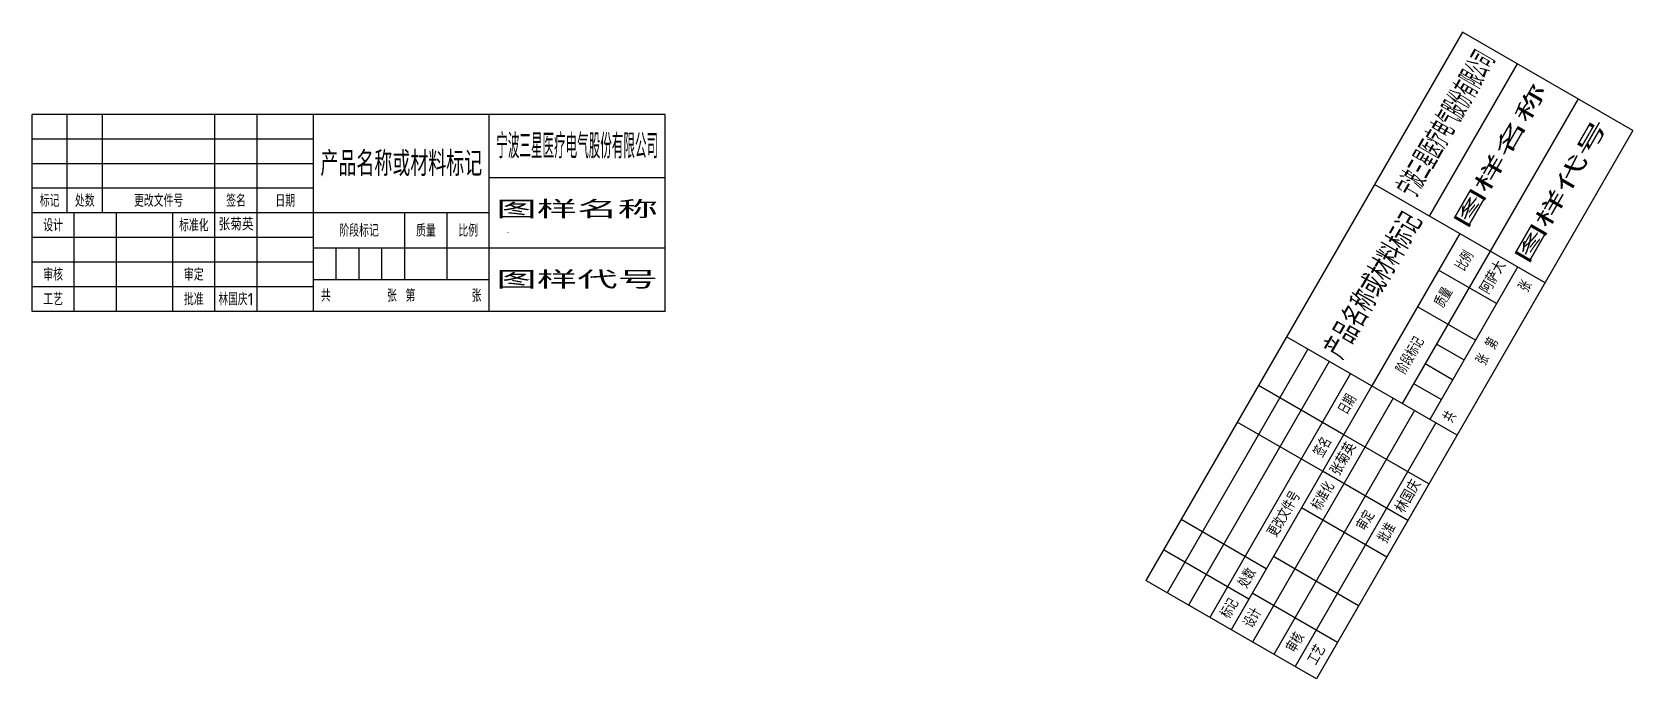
# Model space of a CAD drawing. Extents: x -26659673700 to 46233931, y -32288422232 to 760830.
# Drawn here: x 46233476 to 46233931.2, y -32288422232.1 to -32288422048.2 of the extents above; entities outside this region: 5.
import ezdxf
from ezdxf.enums import TextEntityAlignment as Align

# ---------------------------------------------------------------- set-up
doc = ezdxf.new("R2010")
doc.units = 0
doc.header["$MEASUREMENT"] = 0
doc.layers.get('0').update_dxf_attribs({"lineweight": 0})
doc.layers.add('1轮廓实线层', color=7, linetype='Continuous')
doc.layers.add('6文字层', color=3, linetype='Continuous')
doc.styles.add('ACGBTS', font='isocp.shx', dxfattribs={"bigfont": 'gbcbig.shx'})
doc.styles.add('PC_TEXTSTYLE', font='ISOCP.SHX', dxfattribs={"width": 0.707, "bigfont": 'GBCBIG.SHX'})
doc.styles.get("Standard").update_dxf_attribs({"font": 'txt.shx', "bigfont": 'hztxt.shx'})
doc.dimstyles.get("Standard").update_dxf_attribs({"dimscale": 2000, "dimtxt": 0.1, "dimasz": 0.18, "dimexe": 0.18, "dimexo": 0.0625, "dimgap": 0.09, "dimtad": 0, "dimtoh": 1, "dimzin": 0, "dimtxsty": 'Standard', "dimcen": 0.09, "dimadec": 0, "dimazin": 0, "dimtfac": 1, "dimtdec": 3, "dimtmove": 0, "dimatfit": 3, "dimfxl": 1, "dimtolj": 1, "dimtzin": 0, "dimlwd": 0, "dimlwe": 0, "dimarcsym": 0})

# ---------------------------------------------------------------- blocks, each defined once
blk = doc.blocks.new('ZwmFrameMain_SX')
at = {"layer": '1轮廓实线层'}
for p, q in [((-180, 0), (-180, 56)), ((0, 56), (-180, 56)), ((-100, 0), (-100, 56)), ((-50, 0), (-50, 56)), ((0, 0), (0, 56)), ((0, 38), (-50, 38)), ((-100, 28), (-180, 28)), ((-50, 28), (-100, 28)), ((0, 18), (-50, 18)), ((0, 0), (-180, 0))]:
    blk.add_line(p, q, dxfattribs=at)
at = {"layer": '6文字层'}
for p, q in [((-170, 28), (-170, 56)), ((-160, 28), (-160, 56)), ((-128, 28), (-128, 56)), ((-116, 28), (-116, 56)), ((-100, 49), (-180, 49)), ((-100, 42), (-180, 42)), ((-100, 35), (-180, 35)), ((-168, 0), (-168, 28)), ((-156, 0), (-156, 28)), ((-140, 0), (-140, 28)), ((-128, 0), (-128, 28)), ((-116, 0), (-116, 28)), ((-74, 9), (-74, 28)), ((-62, 9), (-62, 28)), ((-100, 21), (-180, 21)), ((-100, 14), (-180, 14)), ((-50, 18), (-100, 18)), ((-93.5, 9), (-93.5, 18)), ((-87, 9), (-87, 18)), ((-80.5, 9), (-80.5, 18)), ((-100, 7), (-180, 7)), ((-50, 9), (-100, 9))]:
    blk.add_line(p, q, dxfattribs=at)
at = {"layer": '6文字层', "lineweight": 25, "style": 'ACGBTS'}
for s, p in [('标记', (-175, 31.5)), ('处数', (-165, 31.5)), ('更改文件号', (-144, 31.5)), ('签名', (-122, 31.5)), ('日期', (-108, 31.5)), ('设计', (-174, 24.5)), ('标准化', (-134, 24.5)), ('阶段标记', (-87, 23)), ('质量', (-68, 23)), ('比例', (-56, 23)), ('审核', (-174, 10.5)), ('审定', (-134, 10.5)), ('工艺', (-174, 3.5)), ('批准', (-134, 3.5)), ('共        张', (-87.09, 4.53)), ('第        张 ', (-62, 4.5))]:
    blk.add_text(s, height=3.5, dxfattribs=at).set_placement(p, align=Align.MIDDLE_CENTER)
at = {"layer": '6文字层', "color": 1, "style": 'PC_TEXTSTYLE', "flags": 8}
for tag, height, width, p, p2 in [('企业名称', 7, 0.652584, (-48, 43.5), (-2, 43.5)), ('产品名称或材料标记', 7, 1.011561, (-98, 38.5), (-52, 38.5)), ('图样名称', 5, 3.233075, (-48, 26.5), (-2, 26.5)), ('日期', 3.5, 2.924731, (-155, 22.9), (-141, 22.9)), ('标准化', 3.5, 1.35627, (-127, 23.05), (-117, 23.05)), ('重量', 3.5, 2.055933, (-73, 12), (-63, 12)), ('比例', 3.5, 2.072381, (-61, 12), (-51, 12)), ('审核', 3.5, 2.039745, (-167, 9.2), (-157, 9.2)), ('图样代号', 5, 3.258333, (-48, 6.5), (-2, 6.5)), ('批准', 3.5, 1.314963, (-127, 1.75), (-117, 1.75)), ('共几页', 3.5, 0.953151, (-90.74, 2.75), (-83.71, 2.75)), ('第几页', 3.5, 0.96618, (-65.66, 2.75), (-58.54, 2.75))]:
    blk.add_attdef(tag, text='', height=height, dxfattribs=dict(at, width=width)).set_placement(p, p2, align=Align.FIT)
at = {"layer": '6文字层', "color": 1, "style": 'PC_TEXTSTYLE', "width": 7.143231, "flags": 8}
blk.add_attdef('设计', text='', height=3.5, rotation=359.4134, dxfattribs=at).set_placement((-167, 23.11), (-157, 23), align=Align.FIT)
at = {"layer": '6文字层', "color": 1, "style": 'PC_TEXTSTYLE', "width": 2.055933}
blk.add_attdef('审定', text='', height=3.5, dxfattribs=at).set_placement((-127, 8.75), (-117, 8.75), align=Align.FIT)
blk = doc.blocks.new('*D2')
at = {"color": 0, "lineweight": 0, "transparency": 16777216}
for p, q in [((1959553.16, 760724.53), (2165997.34, 438831.61)), ((2165499.96, 438940.3), (1566804.66, 54970.48)), ((419573.56, -680799.65), (1553145.75, 46210.41)), ((213020.69, -359404.12), (419464.88, -681297.03))]:
    blk.add_line(p, q, dxfattribs=at)
at = {"color": 0, "transparency": 16777216}
for points in [[(2165467.57, 438990.8), (2165532.35, 438889.79), (2165802.99, 439134.64)], [(419541.17, -680749.14), (419605.95, -680850.15), (419270.53, -680994)]]:
    blk.add_solid(points, dxfattribs=at)
at = {"layer": 'Defpoints', "color": 0, "transparency": 16777216}
for p in [(1959485.67, 760829.75), (2165802.99, 439134.64), (212953.21, -359298.9)]:
    blk.add_point(p, dxfattribs=at)
at = {"color": 0, "transparency": 16777216, "insert": (1559975.21, 50590.45), "char_height": 200, "attachment_point": 5, "rotation": 32.6739}
blk.add_mtext('\\A1;{\\Ftxt,hztxt|c134;11154745111155555555555555555555555555555555555555555555555555555555555331313145845}', dxfattribs=at)

msp = doc.modelspace()

# ---------------------------------------------------------------- linework, layer by layer
for p in [(-128505.519, 443878.819), (586188.734, -103042.145)]:
    msp.add_point(p)

# ---------------------------------------------------------------- block references
ref = msp.add_blockref('ZwmFrameMain_SX', (902258.144, 667833.524))
ref.add_attrib('批准', '林国庆', dxfattribs={"layer": '6文字层', "color": 1, "height": 3.5, "style": 'PC_TEXTSTYLE', "width": 1.314963}).set_placement((902131.144, 667835.274), (902141.144, 667835.274), align=Align.FIT)
ref.add_attrib('图样代号', '图样代号', dxfattribs={"layer": '6文字层', "color": 1, "height": 5, "style": 'PC_TEXTSTYLE', "width": 3.258333}).set_placement((902210.144, 667840.024), (902256.144, 667840.024), align=Align.FIT)
ref.add_attrib('企业名称', '宁波三星医疗电气股份有限公司', dxfattribs={"layer": '6文字层', "color": 1, "height": 7, "style": 'PC_TEXTSTYLE', "width": 0.652584}).set_placement((902210.144, 667877.024), (902256.144, 667877.024), align=Align.FIT)
ref.add_attrib('图样名称', '图样名称', dxfattribs={"layer": '6文字层', "color": 1, "height": 5, "style": 'PC_TEXTSTYLE', "width": 3.233075}).set_placement((902210.144, 667860.024), (902256.144, 667860.024), align=Align.FIT)
ref.add_attrib('标准化', '张菊英', dxfattribs={"layer": '6文字层', "color": 1, "height": 3.5, "style": 'PC_TEXTSTYLE', "width": 1.35627}).set_placement((902131.144, 667856.571), (902141.144, 667856.571), align=Align.FIT)
ref.add_attrib('产品名称或材料标记', '产品名称或材料标记', dxfattribs={"layer": '6文字层', "color": 1, "height": 7, "style": 'PC_TEXTSTYLE', "width": 1.011561}).set_placement((902160.144, 667872.024), (902206.144, 667872.024), align=Align.FIT)
ref = msp.add_blockref('ZwmFrameMain_SX', (-26659673520.416, -230105264.358))
ref.add_attrib('批准', '林国庆', dxfattribs={"layer": '6文字层', "color": 1, "height": 3.5, "style": 'PC_TEXTSTYLE', "width": 1.314963}).set_placement((-26659673647.416, -230105262.608), (-26659673637.416, -230105262.608), align=Align.FIT)
ref.add_attrib('图样代号', '图样代号', dxfattribs={"layer": '6文字层', "color": 1, "height": 5, "style": 'PC_TEXTSTYLE', "width": 3.258333}).set_placement((-26659673568.416, -230105257.858), (-26659673522.416, -230105257.858), align=Align.FIT)
ref.add_attrib('企业名称', '宁波三星医疗电气股份有限公司', dxfattribs={"layer": '6文字层', "color": 1, "height": 7, "style": 'PC_TEXTSTYLE', "width": 0.652584}).set_placement((-26659673568.416, -230105220.858), (-26659673522.416, -230105220.858), align=Align.FIT)
ref.add_attrib('图样名称', '图样名称', dxfattribs={"layer": '6文字层', "color": 1, "height": 5, "style": 'PC_TEXTSTYLE', "width": 3.233075}).set_placement((-26659673568.416, -230105237.858), (-26659673522.416, -230105237.858), align=Align.FIT)
ref.add_attrib('标准化', '张菊英', dxfattribs={"layer": '6文字层', "color": 1, "height": 3.5, "style": 'PC_TEXTSTYLE', "width": 1.35627}).set_placement((-26659673647.416, -230105241.311), (-26659673637.416, -230105241.311), align=Align.FIT)
ref.add_attrib('产品名称或材料标记', '产品名称或材料标记', dxfattribs={"layer": '6文字层', "color": 1, "height": 7, "style": 'PC_TEXTSTYLE', "width": 1.011561}).set_placement((-26659673618.416, -230105225.858), (-26659673572.416, -230105225.858), align=Align.FIT)
ref = msp.add_blockref('ZwmFrameMain_SX', (46233931.21, -32288422076.181), dxfattribs=dict(rotation=59.99999999999999))
ref.add_attrib('比例', '阿萨大', dxfattribs={"layer": '6文字层', "color": 1, "height": 3.5, "rotation": 59.99999, "style": 'PC_TEXTSTYLE', "width": 1.342215}).set_placement((46233890.318, -32288422123.009), (46233895.318, -32288422114.348), align=Align.FIT)
ref.add_attrib('批准', '林国庆', dxfattribs={"layer": '6文字层', "color": 1, "height": 3.5, "rotation": 59.99999, "style": 'PC_TEXTSTYLE', "width": 1.314962}).set_placement((46233866.195, -32288422185.291), (46233871.195, -32288422176.631), align=Align.FIT)
ref.add_attrib('图样代号', '图样代号', dxfattribs={"layer": '6文字层', "color": 1, "height": 5, "rotation": 60, "style": 'PC_TEXTSTYLE', "width": 3.258334}).set_placement((46233901.581, -32288422114.5), (46233924.581, -32288422074.663), align=Align.FIT)
ref.add_attrib('企业名称', '宁波三星医疗电气股份有限公司', dxfattribs={"layer": '6文字层', "color": 1, "height": 7, "rotation": 60, "style": 'PC_TEXTSTYLE', "width": 0.652584}).set_placement((46233869.538, -32288422096), (46233892.538, -32288422056.163), align=Align.FIT)
ref.add_attrib('图样名称', '图样名称', dxfattribs={"layer": '6文字层', "color": 1, "height": 5, "rotation": 60, "style": 'PC_TEXTSTYLE', "width": 3.233075}).set_placement((46233884.261, -32288422104.5), (46233907.261, -32288422064.663), align=Align.FIT)
ref.add_attrib('标准化', '张菊英', dxfattribs={"layer": '6文字层', "color": 1, "height": 3.5, "rotation": 60, "style": 'PC_TEXTSTYLE', "width": 1.35627}).set_placement((46233847.751, -32288422174.643), (46233852.751, -32288422165.982), align=Align.FIT)
ref.add_attrib('产品名称或材料标记', '产品名称或材料标记', dxfattribs={"layer": '6文字层', "color": 1, "height": 7, "rotation": 60, "style": 'PC_TEXTSTYLE', "width": 1.011561}).set_placement((46233848.868, -32288422141.802), (46233871.868, -32288422101.964), align=Align.FIT)
ref = msp.add_blockref('ZwmFrameMain_SX', (46233656.034, -32288422127.606))
ref.add_attrib('批准', '林国庆1', dxfattribs={"layer": '6文字层', "color": 1, "height": 3.5, "style": 'PC_TEXTSTYLE', "width": 1.127601}).set_placement((46233529.034, -32288422125.856), (46233539.034, -32288422125.856), align=Align.FIT)
ref.add_attrib('图样代号', '图样代号', dxfattribs={"layer": '6文字层', "color": 1, "height": 5, "style": 'PC_TEXTSTYLE', "width": 3.258333}).set_placement((46233608.034, -32288422121.106), (46233654.034, -32288422121.106), align=Align.FIT)
ref.add_attrib('企业名称', '宁波三星医疗电气股份有限公司', dxfattribs={"layer": '6文字层', "color": 1, "height": 7, "style": 'PC_TEXTSTYLE', "width": 0.652584}).set_placement((46233608.034, -32288422084.106), (46233654.034, -32288422084.106), align=Align.FIT)
ref.add_attrib('图样名称', '图样名称', dxfattribs={"layer": '6文字层', "color": 1, "height": 5, "style": 'PC_TEXTSTYLE', "width": 3.233075}).set_placement((46233608.034, -32288422101.106), (46233654.034, -32288422101.106), align=Align.FIT)
ref.add_attrib('标准化', '张菊英', dxfattribs={"layer": '6文字层', "color": 1, "height": 3.5, "style": 'PC_TEXTSTYLE', "width": 1.35627}).set_placement((46233529.034, -32288422104.559), (46233539.034, -32288422104.559), align=Align.FIT)
ref.add_attrib('产品名称或材料标记', '产品名称或材料标记', dxfattribs={"layer": '6文字层', "color": 1, "height": 7, "style": 'PC_TEXTSTYLE', "width": 1.011561}).set_placement((46233558.034, -32288422089.106), (46233604.034, -32288422089.106), align=Align.FIT)

# ---------------------------------------------------------------- texts
msp.add_attdef('阿萨大', (46233610.987, -32288422105.23), '', height=0.2)

# ---------------------------------------------------------------- dimensions: what is measured, and where the dimension line sits
dim = msp.add_linear_dim(base=(2165802.992, 439134.644), p1=(212953.21, -359298.896), p2=(1959485.673, 760829.745), angle=32.67385, text='{\\Ftxt,hztxt|c134;11154745111155555555555555555555555555555555555555555555555555555555555331313145845}', dimstyle='Standard', override={"dimpost": 'm'})
dim.commit()
dim.dimension.update_dxf_attribs({"geometry": '*D2', "text_midpoint": (1559975.207, 50590.447), "dimtype": 161})

doc.saveas('drawing.dxf')
